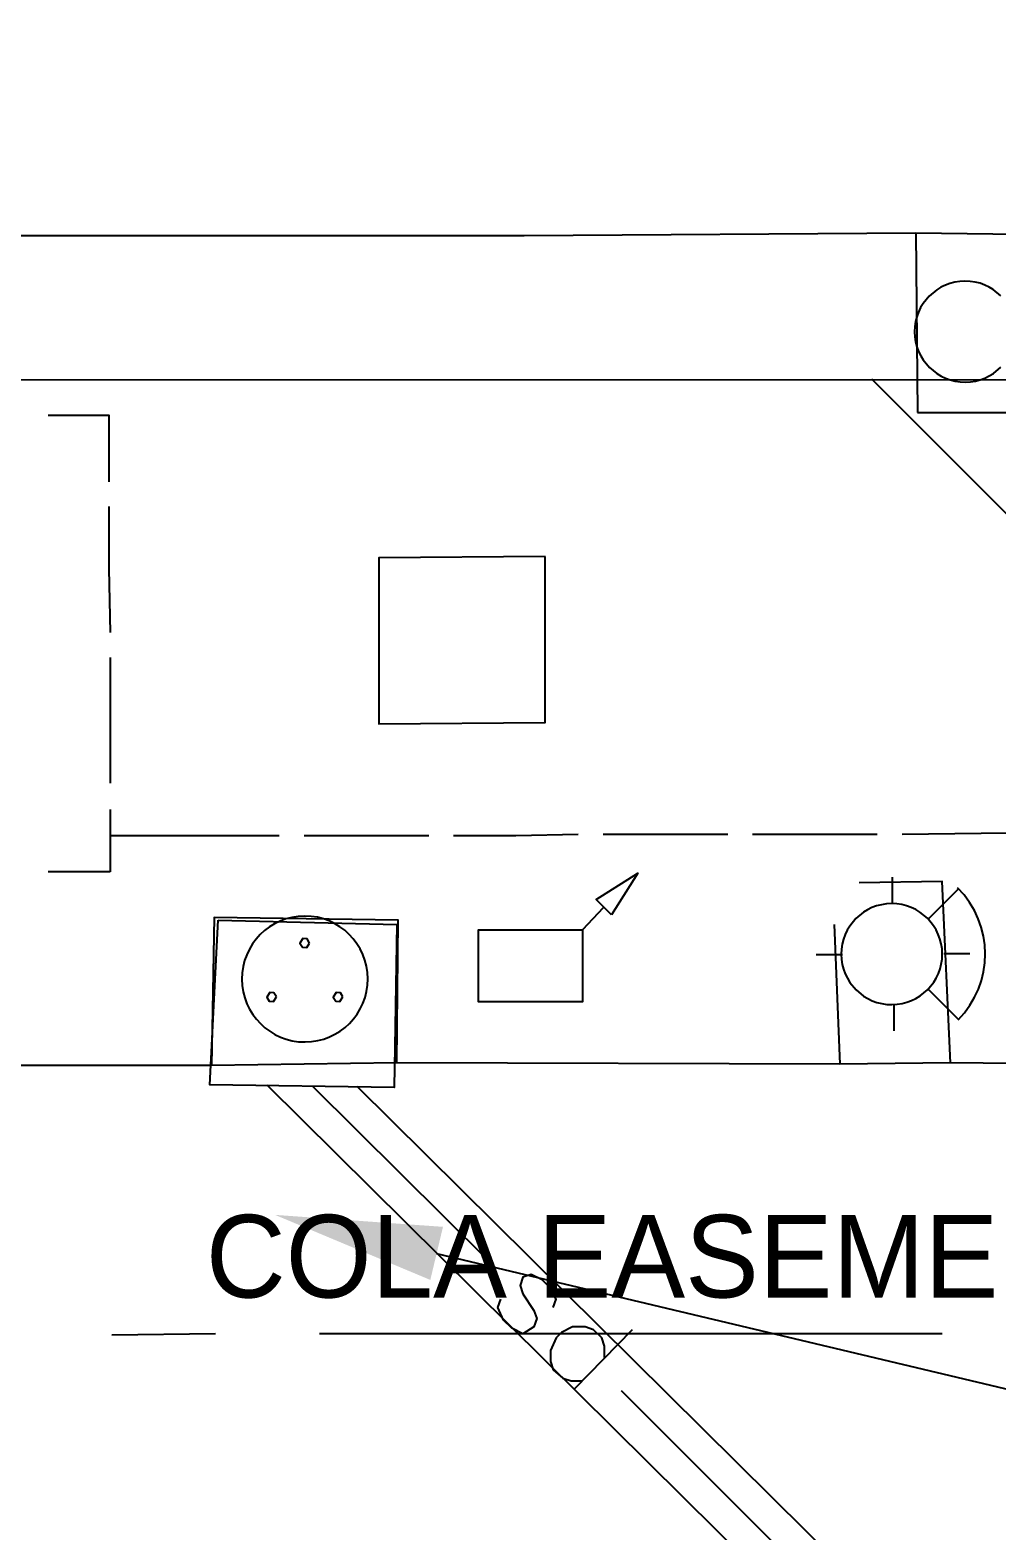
# Model space of a CAD drawing. Header units: feet. Extents: x 0 to 650, y -1 to 437.
# Drawn here: x 271.57 to 294.85, y 266.82 to 302.98 of the extents above; entities that cross this region are included whole.
import ezdxf
from ezdxf import colors
from ezdxf.entities.mleader import LeaderData, LeaderLine
from ezdxf.math import Vec2, Vec3

# ---------------------------------------------------------------- set-up
doc = ezdxf.new("R2010")
doc.units = ezdxf.units.FT
for name, color, linetype in [('ANOTACION', 8, 'CONTINUOUS'), ('DIGITALIZADO', 7, 'CONTINUOUS'), ('DRENAJE_PLUVIAL', 3, 'CONTINUOUS'), ('DRENAJE_PLUVIAL_ABANDONADO', 8, 'CONTINUOUS'), ('EJE_VIA', 7, 'CONTINUOUS'), ('ESTRUCTURAS', 7, 'CONTINUOUS'), ('METRO_RW', 140, 'CONTINUOUS'), ('TOPO', 8, 'CONTINUOUS')]:
    doc.layers.add(name, color=color, linetype=linetype)

msp = doc.modelspace()

# ---------------------------------------------------------------- linework, layer by layer
at = {"layer": 'DIGITALIZADO'}
for points in [[(277.567, 283.567), (276.067, 283.567), (273.5, 283.567)], [(281.167, 283.567), (279.667, 283.567), (278.167, 283.567)], [(284.767, 283.6), (283.267, 283.567), (281.767, 283.567)], [(288.367, 283.6), (286.867, 283.6), (285.367, 283.6)], [(291.967, 283.6), (290.467, 283.6), (288.967, 283.6)]]:
    msp.add_lwpolyline(points, dxfattribs=at)
at = {"layer": 'DRENAJE_PLUVIAL'}
for points in [[(278.3, 280.984), (278.239, 281.086), (278.138, 281.091), (278.067, 280.983), (278.128, 280.881), (278.229, 280.876), (278.3, 280.984)], [(277.5, 279.684), (277.439, 279.786), (277.338, 279.791), (277.267, 279.683), (277.328, 279.581), (277.429, 279.576), (277.5, 279.684)], [(279.1, 279.684), (279.039, 279.786), (278.938, 279.791), (278.867, 279.683), (278.928, 279.581), (279.029, 279.576), (279.1, 279.684)]]:
    msp.add_lwpolyline(points, dxfattribs=at)
at = {"layer": 'DRENAJE_PLUVIAL_ABANDONADO'}
for p, q in [((277.267, 277.567), (294.767, 260.233)), ((278.367, 277.533), (282.6, 273.333)), ((279.433, 277.533), (296.9, 260.233)), ((286.067, 271.667), (284.667, 270.233)), ((285.8, 270.2), (290.033, 265.967))]:
    msp.add_line(p, q, dxfattribs=at)
for points in [[(276.1, 281.533), (280.4, 281.433), (280.333, 277.5), (275.9, 277.567), (276.1, 281.533)], [(279.7, 280.121), (279.692, 280.276), (279.668, 280.427), (279.631, 280.572), (279.579, 280.711), (279.515, 280.843), (279.439, 280.968), (279.351, 281.085), (279.253, 281.192), (279.145, 281.29), (279.028, 281.377), (278.902, 281.452), (278.77, 281.516), (278.63, 281.566), (278.485, 281.603), (278.334, 281.626), (278.179, 281.633), (278.024, 281.625), (277.873, 281.602), (277.728, 281.564), (277.589, 281.512), (277.457, 281.448), (277.332, 281.372), (277.215, 281.284), (277.108, 281.186), (277.01, 281.078), (276.923, 280.961), (276.848, 280.836), (276.784, 280.703), (276.734, 280.563), (276.697, 280.418), (276.674, 280.267), (276.667, 280.112), (276.675, 279.957), (276.698, 279.807), (276.736, 279.661), (276.788, 279.522), (276.852, 279.39), (276.928, 279.265), (277.016, 279.149), (277.114, 279.041), (277.222, 278.944), (277.339, 278.857), (277.464, 278.781), (277.597, 278.717), (277.737, 278.667), (277.882, 278.63), (278.033, 278.607), (278.188, 278.6), (278.343, 278.608), (278.493, 278.632), (278.639, 278.669), (278.778, 278.721), (278.91, 278.785), (279.035, 278.861), (279.151, 278.949), (279.259, 279.047), (279.356, 279.155), (279.443, 279.272), (279.519, 279.398), (279.583, 279.53), (279.633, 279.67), (279.67, 279.815), (279.693, 279.966), (279.7, 280.121)], [(284.167, 272.2), (284.233, 272.4), (284.1, 272.667), (283.9, 272.867), (283.633, 273), (283.433, 272.933), (283.367, 272.733), (283.433, 272.533), (283.7, 272.133), (283.767, 271.933), (283.7, 271.733), (283.433, 271.567), (283.167, 271.7), (282.967, 271.9), (282.833, 272.2), (282.9, 272.4)], [(285.4, 271), (285.4, 271.267), (285.333, 271.467), (285.133, 271.667), (284.933, 271.733), (284.633, 271.733), (284.367, 271.6), (284.233, 271.467), (284.1, 271.167), (284.1, 270.9), (284.167, 270.7), (284.4, 270.5), (284.6, 270.433), (284.867, 270.433)]]:
    msp.add_lwpolyline(points, dxfattribs=at)
at = {"layer": 'EJE_VIA'}
for p, q in [((273.5, 284.2), (273.5, 282.7)), ((295.1, 283.633), (292.567, 283.6)), ((273.5, 282.7), (272, 282.7))]:
    msp.add_line(p, q, dxfattribs=at)
for points in [[(272, 293.7), (273.467, 293.7), (273.467, 292.1)], [(273.467, 291.5), (273.467, 290), (273.5, 288.467)], [(273.5, 287.867), (273.5, 286.333), (273.5, 284.833)]]:
    msp.add_lwpolyline(points, dxfattribs=at)
at = {"layer": 'ESTRUCTURAS'}
for p, q in [((292.333, 281.933), (292.333, 282.567)), ((293.933, 282.3), (293.2, 281.567)), ((291.133, 280.7), (290.5, 280.7)), ((293.567, 280.733), (294.2, 280.733)), ((293.933, 279.133), (293.2, 279.867)), ((292.367, 279.5), (292.367, 278.867))]:
    msp.add_line(p, q, dxfattribs=at)
for points in [[(294.941, 296.579), (294.761, 296.727), (294.66, 296.788), (294.554, 296.839), (294.442, 296.88), (294.325, 296.909), (294.204, 296.927), (294.08, 296.933), (293.955, 296.927), (293.835, 296.908), (293.718, 296.878), (293.607, 296.836), (293.5, 296.785), (293.4, 296.724), (293.221, 296.574), (293.073, 296.394), (293.012, 296.294), (292.961, 296.187), (292.92, 296.075), (292.891, 295.958), (292.873, 295.838), (292.867, 295.713), (292.873, 295.589), (292.892, 295.468), (292.922, 295.352), (292.964, 295.24), (293.015, 295.134), (293.076, 295.033), (293.226, 294.854), (293.406, 294.706), (293.506, 294.645), (293.613, 294.594), (293.725, 294.554), (293.842, 294.524), (293.962, 294.506), (294.087, 294.5), (294.211, 294.507), (294.332, 294.525), (294.448, 294.556), (294.56, 294.597), (294.666, 294.649), (294.767, 294.71), (294.946, 294.859)], [(283.967, 290.3), (279.967, 290.267), (279.967, 286.267), (283.967, 286.3), (283.967, 290.3)], [(285.567, 281.667), (285.2, 282.033), (286.2, 282.667), (285.567, 281.667)], [(293.912, 279.13), (294.066, 279.302), (294.2, 279.484), (294.312, 279.676), (294.404, 279.876), (294.476, 280.082), (294.527, 280.293), (294.557, 280.507), (294.567, 280.723), (294.556, 280.939), (294.524, 281.153), (294.472, 281.363), (294.399, 281.569), (294.306, 281.769), (294.192, 281.96), (294.058, 282.142), (293.903, 282.312)], [(285.367, 281.833), (284.867, 281.3), (284.867, 279.567), (282.367, 279.567), (282.367, 281.3), (284.867, 281.3)], [(293.533, 280.72), (293.527, 280.845), (293.508, 280.965), (293.478, 281.082), (293.436, 281.193), (293.385, 281.3), (293.324, 281.4), (293.175, 281.579), (292.994, 281.727), (292.894, 281.788), (292.787, 281.839), (292.675, 281.88), (292.558, 281.909), (292.438, 281.927), (292.313, 281.933), (292.189, 281.927), (292.068, 281.908), (291.952, 281.878), (291.84, 281.836), (291.734, 281.785), (291.634, 281.724), (291.454, 281.574), (291.306, 281.394), (291.245, 281.294), (291.194, 281.187), (291.154, 281.075), (291.124, 280.958), (291.106, 280.838), (291.1, 280.713), (291.107, 280.589), (291.125, 280.468), (291.156, 280.352), (291.197, 280.24), (291.249, 280.134), (291.31, 280.033), (291.459, 279.854), (291.639, 279.706), (291.74, 279.645), (291.846, 279.594), (291.958, 279.554), (292.075, 279.524), (292.196, 279.506), (292.32, 279.5), (292.445, 279.507), (292.565, 279.525), (292.682, 279.556), (292.793, 279.597), (292.9, 279.649), (293, 279.71), (293.179, 279.859), (293.328, 280.039), (293.388, 280.14), (293.439, 280.246), (293.48, 280.358), (293.509, 280.475), (293.527, 280.596), (293.533, 280.72)]]:
    msp.add_lwpolyline(points, dxfattribs=at)
at = {"layer": 'METRO_RW'}
for p, q in [((332.8, 294.567), (131.867, 294.5)), ((295.967, 290.433), (291.833, 294.567)), ((276.033, 271.567), (273.533, 271.533)), ((293.533, 271.567), (278.533, 271.567))]:
    msp.add_line(p, q, dxfattribs=at)
at = {"layer": 'TOPO'}
for p, q in [((292.9, 298.1), (292.933, 293.767)), ((290.933, 281.433), (291.067, 278.067))]:
    msp.add_line(p, q, dxfattribs=at)
for points in [[(131.867, 298.067), (145, 298.1), (179.433, 298.067), (217.433, 298.033), (252.2, 298.033), (283.467, 298.033), (292.9, 298.1), (295.367, 298.067), (296.933, 298), (296.833, 289.6), (296.867, 288.8)], [(292.933, 293.767), (295.333, 293.767), (295.367, 298.067)], [(296.933, 284.3), (296.867, 278.067), (293.733, 278.1), (291.067, 278.067), (280.4, 278.1), (275.933, 278.033), (246.8, 278.033), (219.467, 278), (191.333, 278), (163.433, 278.033), (131.933, 278.033)], [(293.733, 278.1), (293.533, 282.467), (291.533, 282.433)], [(280.4, 278.1), (280.433, 281.533), (276, 281.6), (275.933, 278.033)]]:
    msp.add_lwpolyline(points, dxfattribs=at)

# ---------------------------------------------------------------- leaders
at = {"layer": 'ANOTACION'}
ml = msp.add_multileader_mtext('Standard', dxfattribs=at)
ml.set_content('EX. 1-2" WATER LINE IN 12"')
ml.set_leader_properties(linetype='ByLayer')
ml.build(insert=Vec2(0, 0))
ctx = ml.context
ctx.base_point, ctx.char_height = Vec3(277.033, 351.205), 1.99089
notes = []
notes.append((ctx, [(0, (1, 1, 0), (325.839, 351.205), (-1, 0), 8, [(0, [(279.033, 351.2), (315.767, 293.9)], 0, [])])]))
ctx.mtext.insert = Vec3(279.033, 352.2)
ml = msp.add_multileader_mtext('Standard', dxfattribs=at)
ml.set_content('COLA EASEMENT')
ml.set_leader_properties(linetype='ByLayer')
ml.build(insert=Vec2(0, 0))
ctx = ml.context
ctx.base_point, ctx.char_height = Vec3(273.8, 273.438), 1.9907
notes.append((ctx, [(0, (1, 1, 0), (309.68, 273.438), (-1, 0), 8, [(0, [(277.467, 274.433), (298.3, 269.467)], 0, [])])]))
ctx.mtext.insert = Vec3(275.8, 274.433)
for ctx, leaders in notes:
    for number, flags, end, landing, length, lines in leaders:
        leader = LeaderData()
        leader.index, (leader.has_last_leader_line, leader.has_dogleg_vector, leader.attachment_direction) = number, flags
        leader.last_leader_point, leader.dogleg_vector, leader.dogleg_length = Vec3(end), Vec3(landing), length
        for number, points, colour, breaks in lines:
            line = LeaderLine()
            line.index, line.vertices, line.color, line.breaks = number, Vec3.list(points), colors.encode_raw_color(colour), breaks
            leader.lines.append(line)
        ctx.leaders.append(leader)

doc.saveas('drawing.dxf')
